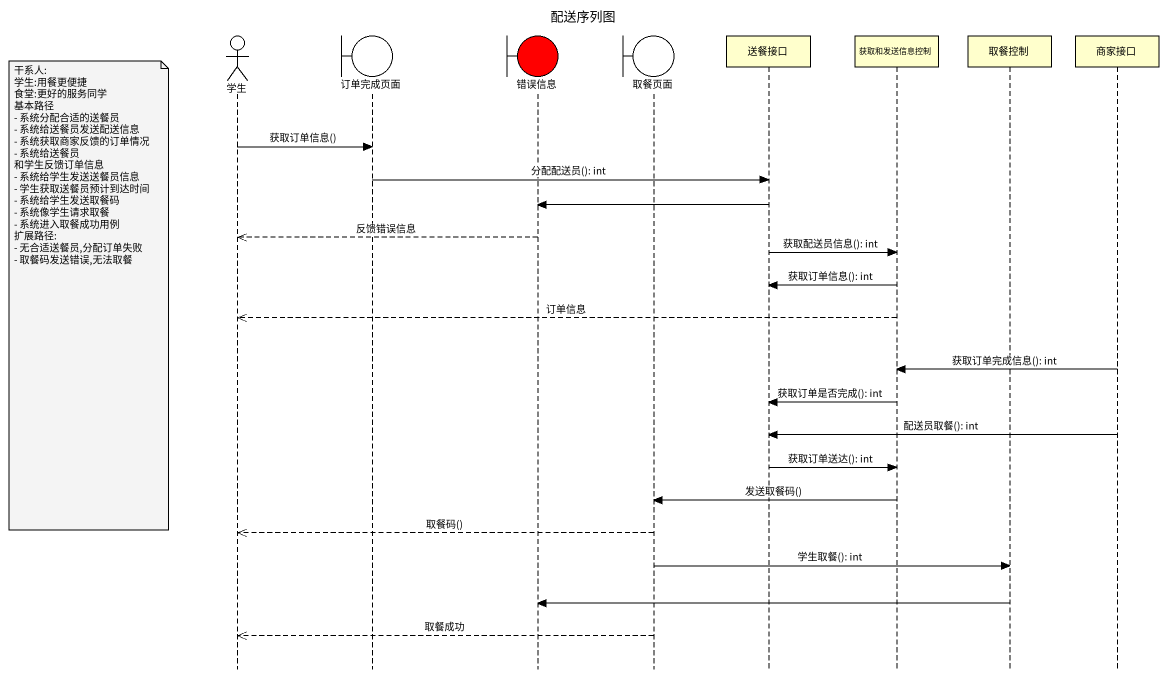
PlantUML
@startuml
title 配送序列图
hide footbox
actor 学生
boundary 订单完成页面
boundary 错误信息 #FF0000
boundary 取餐页面
participant 送餐接口
participant 获取和发送信息控制
participant 取餐控制
participant 商家接口

学生 -> 订单完成页面 : 获取订单信息()
订单完成页面 -> 送餐接口 : 分配配送员(): int
送餐接口 -> 错误信息
错误信息 -->> 学生 : 反馈错误信息
送餐接口 -> 获取和发送信息控制 : 获取配送员信息(): int
获取和发送信息控制 -> 送餐接口 : 获取订单信息(): int
note left of 学生
  干系人:
  学生:用餐更便捷
  食堂:更好的服务同学
  基本路径
  - 系统分配合适的送餐员
  - 系统给送餐员发送配送信息
  - 系统获取商家反馈的订单情况
  - 系统给送餐员 和学生反馈订单信息
  - 系统给学生发送送餐员信息
  - 学生获取送餐员预计到达时间
  - 系统给学生发送取餐码
  - 系统像学生请求取餐
  - 系统进入取餐成功用例
  扩展路径:
  - 无合适送餐员,分配订单失败
  - 取餐码发送错误,无法取餐
end note
获取和发送信息控制 -->> 学生 : 订单信息
商家接口 -> 获取和发送信息控制 : 获取订单完成信息(): int
获取和发送信息控制 -> 送餐接口 : 获取订单是否完成(): int
商家接口 -> 送餐接口 : 配送员取餐(): int
送餐接口 -> 获取和发送信息控制 : 获取订单送达(): int
获取和发送信息控制 -> 取餐页面 : 发送取餐码()
取餐页面 -->> 学生 : 取餐码()
取餐页面 -> 取餐控制 : 学生取餐(): int
取餐控制 -> 错误信息
取餐页面 -->> 学生 : 取餐成功
@enduml
